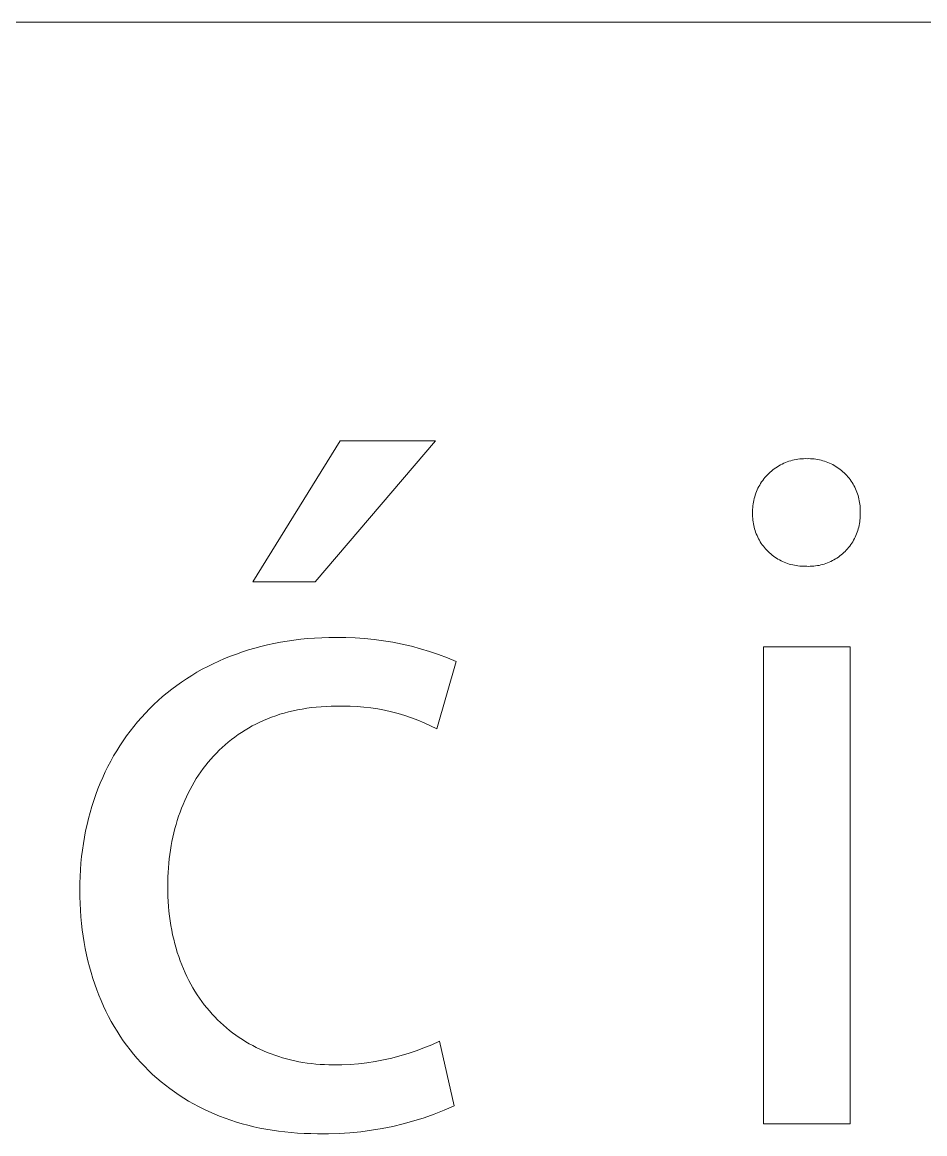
# Model space of a CAD drawing. Header units: millimetres. Extents: x 0 to 4468, y 0 to 3122.
# Drawn here: x 3879.2 to 3920.1, y 74.4 to 124.9 of the extents above; entities that cross this region are included whole.
import ezdxf

# ---------------------------------------------------------------- set-up
doc = ezdxf.new("R2010")
doc.units = ezdxf.units.MM
doc.header["$MEASUREMENT"] = 0
doc.layers.add('Domyślny', color=7, linetype='Continuous', true_color=0x000000)

msp = doc.modelspace()

# ---------------------------------------------------------------- linework, layer by layer
at = {"layer": 'Domyślny', "color": 18, "lineweight": 15, "true_color": 0x000000}
for p, q in [((2779.698, 124.861), (4464.069, 124.861)), ((3889.628, 99.458), (3893.586, 105.856)), ((3897.916, 105.856), (3892.455, 99.458)), ((3893.586, 105.856), (3897.916, 105.856)), ((3913.878, 104.906), (3913.956, 104.934)), ((3913.956, 104.934), (3914.036, 104.958)), ((3914.036, 104.958), (3914.116, 104.98)), ((3914.116, 104.98), (3914.197, 104.999)), ((3914.197, 104.999), (3914.279, 105.015)), ((3914.279, 105.015), (3914.361, 105.029)), ((3914.361, 105.029), (3914.444, 105.039)), ((3914.444, 105.039), (3914.526, 105.047)), ((3914.526, 105.047), (3914.609, 105.052)), ((3914.609, 105.052), (3914.693, 105.054)), ((3914.693, 105.054), (3914.776, 105.053)), ((3914.776, 105.053), (3914.857, 105.054)), ((3914.857, 105.054), (3914.937, 105.052)), ((3914.937, 105.052), (3915.018, 105.047)), ((3915.018, 105.047), (3915.099, 105.04)), ((3915.099, 105.04), (3915.179, 105.03)), ((3915.179, 105.03), (3915.259, 105.017)), ((3915.259, 105.017), (3915.338, 105.001)), ((3915.338, 105.001), (3915.417, 104.983)), ((3915.417, 104.983), (3915.495, 104.962)), ((3915.495, 104.962), (3915.572, 104.938)), ((3915.572, 104.938), (3915.648, 104.912)), ((3913.038, 104.38), (3913.099, 104.436)), ((3913.099, 104.436), (3913.161, 104.491)), ((3913.161, 104.491), (3913.226, 104.544)), ((3913.226, 104.544), (3913.292, 104.594)), ((3913.292, 104.594), (3913.361, 104.641)), ((3913.361, 104.641), (3913.43, 104.687)), ((3913.43, 104.687), (3913.502, 104.73)), ((3913.502, 104.73), (3913.574, 104.77)), ((3913.574, 104.77), (3913.648, 104.808)), ((3913.648, 104.808), (3913.724, 104.844)), ((3913.724, 104.844), (3913.8, 104.876)), ((3913.8, 104.876), (3913.878, 104.906)), ((3915.648, 104.912), (3915.724, 104.883)), ((3915.724, 104.883), (3915.798, 104.852)), ((3915.798, 104.852), (3915.871, 104.817)), ((3915.871, 104.817), (3915.943, 104.781)), ((3915.943, 104.781), (3916.014, 104.742)), ((3916.014, 104.742), (3916.083, 104.7)), ((3916.083, 104.7), (3916.151, 104.656)), ((3916.151, 104.656), (3916.218, 104.61)), ((3916.218, 104.61), (3916.282, 104.562)), ((3916.282, 104.562), (3916.345, 104.511)), ((3916.345, 104.511), (3916.407, 104.459)), ((3916.407, 104.459), (3916.466, 104.404)), ((3912.629, 103.857), (3912.672, 103.928)), ((3912.672, 103.928), (3912.717, 103.998)), ((3912.717, 103.998), (3912.765, 104.066)), ((3912.765, 104.066), (3912.815, 104.133)), ((3912.815, 104.133), (3912.867, 104.197)), ((3912.867, 104.197), (3912.922, 104.26)), ((3912.922, 104.26), (3912.979, 104.321)), ((3912.979, 104.321), (3913.038, 104.38)), ((3916.466, 104.404), (3916.523, 104.347)), ((3916.523, 104.347), (3916.579, 104.288)), ((3916.579, 104.288), (3916.632, 104.227)), ((3916.632, 104.227), (3916.683, 104.165)), ((3916.683, 104.165), (3916.732, 104.101)), ((3916.732, 104.101), (3916.779, 104.035)), ((3916.779, 104.035), (3916.824, 103.967)), ((3916.824, 103.967), (3916.866, 103.898)), ((3912.425, 103.402), (3912.452, 103.481)), ((3912.452, 103.481), (3912.482, 103.558)), ((3912.482, 103.558), (3912.515, 103.635)), ((3912.515, 103.635), (3912.55, 103.71)), ((3912.55, 103.71), (3912.588, 103.784)), ((3912.588, 103.784), (3912.629, 103.857)), ((3916.866, 103.898), (3916.906, 103.828)), ((3916.906, 103.828), (3916.943, 103.756)), ((3916.943, 103.756), (3916.978, 103.684)), ((3916.978, 103.684), (3917.01, 103.609)), ((3917.01, 103.609), (3917.04, 103.534)), ((3917.04, 103.534), (3917.067, 103.458)), ((3917.067, 103.458), (3917.092, 103.381)), ((3912.319, 102.915), (3912.33, 102.998)), ((3912.33, 102.998), (3912.343, 103.08)), ((3912.343, 103.08), (3912.359, 103.161)), ((3912.359, 103.161), (3912.378, 103.242)), ((3912.378, 103.242), (3912.4, 103.323)), ((3912.4, 103.323), (3912.425, 103.402)), ((3917.092, 103.381), (3917.113, 103.303)), ((3917.113, 103.303), (3917.133, 103.225)), ((3917.133, 103.225), (3917.149, 103.146)), ((3917.149, 103.146), (3917.163, 103.066)), ((3917.163, 103.066), (3917.173, 102.986)), ((3917.173, 102.986), (3917.182, 102.906)), ((3912.305, 102.666), (3912.307, 102.749)), ((3912.306, 102.583), (3912.305, 102.666)), ((3912.305, 102.502), (3912.306, 102.583)), ((3912.307, 102.421), (3912.305, 102.502)), ((3912.307, 102.749), (3912.312, 102.832)), ((3912.311, 102.341), (3912.307, 102.421)), ((3912.312, 102.832), (3912.319, 102.915)), ((3917.182, 102.906), (3917.187, 102.825)), ((3917.187, 102.423), (3917.183, 102.343)), ((3917.189, 102.663), (3917.186, 102.583)), ((3917.186, 102.583), (3917.188, 102.503)), ((3917.187, 102.825), (3917.19, 102.744)), ((3917.188, 102.503), (3917.187, 102.423)), ((3917.19, 102.744), (3917.189, 102.663)), ((3912.318, 102.261), (3912.311, 102.341)), ((3912.328, 102.181), (3912.318, 102.261)), ((3912.341, 102.101), (3912.328, 102.181)), ((3912.356, 102.022), (3912.341, 102.101)), ((3912.375, 101.943), (3912.356, 102.022)), ((3912.396, 101.866), (3912.375, 101.943)), ((3917.123, 101.948), (3917.103, 101.87)), ((3917.141, 102.026), (3917.123, 101.948)), ((3917.155, 102.105), (3917.141, 102.026)), ((3917.167, 102.184), (3917.155, 102.105)), ((3917.177, 102.263), (3917.167, 102.184)), ((3917.183, 102.343), (3917.177, 102.263)), ((3912.419, 101.789), (3912.396, 101.866)), ((3912.445, 101.712), (3912.419, 101.789)), ((3912.474, 101.637), (3912.445, 101.712)), ((3912.506, 101.563), (3912.474, 101.637)), ((3912.54, 101.49), (3912.506, 101.563)), ((3912.576, 101.418), (3912.54, 101.49)), ((3912.615, 101.347), (3912.576, 101.418)), ((3916.928, 101.425), (3916.89, 101.354)), ((3916.964, 101.496), (3916.928, 101.425)), ((3916.997, 101.569), (3916.964, 101.496)), ((3917.027, 101.643), (3916.997, 101.569)), ((3917.055, 101.718), (3917.027, 101.643)), ((3917.08, 101.794), (3917.055, 101.718)), ((3917.103, 101.87), (3917.08, 101.794)), ((3912.656, 101.278), (3912.615, 101.347)), ((3912.7, 101.21), (3912.656, 101.278)), ((3912.746, 101.144), (3912.7, 101.21)), ((3912.794, 101.079), (3912.746, 101.144)), ((3912.844, 101.017), (3912.794, 101.079)), ((3912.897, 100.955), (3912.844, 101.017)), ((3912.952, 100.896), (3912.897, 100.955)), ((3916.56, 100.903), (3916.505, 100.846)), ((3916.614, 100.963), (3916.56, 100.903)), ((3916.665, 101.024), (3916.614, 100.963)), ((3916.715, 101.087), (3916.665, 101.024)), ((3916.762, 101.151), (3916.715, 101.087)), ((3916.807, 101.217), (3916.762, 101.151)), ((3916.85, 101.285), (3916.807, 101.217)), ((3916.89, 101.354), (3916.85, 101.285)), ((3913.008, 100.839), (3912.952, 100.896)), ((3913.067, 100.783), (3913.008, 100.839)), ((3913.127, 100.73), (3913.067, 100.783)), ((3913.19, 100.679), (3913.127, 100.73)), ((3913.254, 100.63), (3913.19, 100.679)), ((3913.319, 100.583), (3913.254, 100.63)), ((3913.386, 100.539), (3913.319, 100.583)), ((3913.455, 100.496), (3913.386, 100.539)), ((3913.525, 100.457), (3913.455, 100.496)), ((3913.597, 100.419), (3913.525, 100.457)), ((3913.669, 100.384), (3913.597, 100.419)), ((3915.925, 100.424), (3915.853, 100.388)), ((3915.996, 100.461), (3915.925, 100.424)), ((3916.065, 100.502), (3915.996, 100.461)), ((3916.132, 100.544), (3916.065, 100.502)), ((3916.199, 100.589), (3916.132, 100.544)), ((3916.263, 100.636), (3916.199, 100.589)), ((3916.326, 100.685), (3916.263, 100.636)), ((3916.388, 100.737), (3916.326, 100.685)), ((3916.447, 100.79), (3916.388, 100.737)), ((3916.505, 100.846), (3916.447, 100.79)), ((3913.743, 100.352), (3913.669, 100.384)), ((3913.818, 100.322), (3913.743, 100.352)), ((3913.894, 100.295), (3913.818, 100.322)), ((3913.971, 100.271), (3913.894, 100.295)), ((3914.048, 100.249), (3913.971, 100.271)), ((3914.127, 100.23), (3914.048, 100.249)), ((3914.206, 100.213), (3914.127, 100.23)), ((3914.285, 100.2), (3914.206, 100.213)), ((3914.365, 100.189), (3914.285, 100.2)), ((3914.445, 100.18), (3914.365, 100.189)), ((3914.525, 100.175), (3914.445, 100.18)), ((3914.606, 100.172), (3914.525, 100.175)), ((3914.687, 100.172), (3914.606, 100.172)), ((3914.766, 100.168), (3914.687, 100.172)), ((3914.846, 100.166), (3914.766, 100.168)), ((3914.926, 100.167), (3914.846, 100.166)), ((3915.006, 100.17), (3914.926, 100.167)), ((3915.086, 100.177), (3915.006, 100.17)), ((3915.166, 100.186), (3915.086, 100.177)), ((3915.245, 100.198), (3915.166, 100.186)), ((3915.323, 100.212), (3915.245, 100.198)), ((3915.401, 100.229), (3915.323, 100.212)), ((3915.479, 100.249), (3915.401, 100.229)), ((3915.556, 100.272), (3915.479, 100.249)), ((3915.631, 100.297), (3915.556, 100.272)), ((3915.706, 100.325), (3915.631, 100.297)), ((3915.78, 100.355), (3915.706, 100.325)), ((3915.853, 100.388), (3915.78, 100.355)), ((3892.455, 99.458), (3889.628, 99.458)), ((3891.798, 96.857), (3892.112, 96.888)), ((3892.112, 96.888), (3892.43, 96.912)), ((3892.43, 96.912), (3892.752, 96.929)), ((3892.752, 96.929), (3893.078, 96.94)), ((3893.078, 96.94), (3893.408, 96.943)), ((3893.408, 96.943), (3893.838, 96.941)), ((3893.838, 96.941), (3894.268, 96.924)), ((3894.268, 96.924), (3894.698, 96.894)), ((3894.698, 96.894), (3895.126, 96.85)), ((3889.15, 96.283), (3889.428, 96.372)), ((3889.428, 96.372), (3889.709, 96.455)), ((3889.709, 96.455), (3889.995, 96.531)), ((3889.995, 96.531), (3890.286, 96.602)), ((3890.286, 96.602), (3890.58, 96.666)), ((3890.58, 96.666), (3890.879, 96.723)), ((3890.879, 96.723), (3891.181, 96.774)), ((3891.181, 96.774), (3891.487, 96.819)), ((3891.487, 96.819), (3891.798, 96.857)), ((3895.126, 96.85), (3895.553, 96.792)), ((3895.553, 96.792), (3895.977, 96.72)), ((3895.977, 96.72), (3896.399, 96.635)), ((3896.399, 96.635), (3896.818, 96.536)), ((3896.818, 96.536), (3897.234, 96.424)), ((3897.234, 96.424), (3897.646, 96.298)), ((3912.797, 96.512), (3916.74, 96.512)), ((3912.797, 74.862), (3912.797, 96.512)), ((3916.74, 96.512), (3916.74, 74.862)), ((3887.828, 95.747), (3888.084, 95.866)), ((3888.084, 95.866), (3888.343, 95.979)), ((3888.343, 95.979), (3888.608, 96.086)), ((3888.608, 96.086), (3888.877, 96.187)), ((3888.877, 96.187), (3889.15, 96.283)), ((3897.646, 96.298), (3898.053, 96.159)), ((3898.053, 96.159), (3898.456, 96.007)), ((3898.456, 96.007), (3898.854, 95.842)), ((3886.852, 95.214), (3887.089, 95.356)), ((3887.089, 95.356), (3887.331, 95.492)), ((3887.331, 95.492), (3887.577, 95.622)), ((3887.577, 95.622), (3887.828, 95.747)), ((3898.854, 95.842), (3897.976, 92.792)), ((3886.17, 94.757), (3886.393, 94.915)), ((3886.393, 94.915), (3886.62, 95.067)), ((3886.62, 95.067), (3886.852, 95.214)), ((3885.532, 94.252), (3885.74, 94.426)), ((3885.74, 94.426), (3885.953, 94.594)), ((3885.953, 94.594), (3886.17, 94.757)), ((3884.939, 93.702), (3885.132, 93.89)), ((3885.132, 93.89), (3885.33, 94.074)), ((3885.33, 94.074), (3885.532, 94.252)), ((3884.57, 93.31), (3884.752, 93.508)), ((3884.752, 93.508), (3884.939, 93.702)), ((3890.666, 93.388), (3890.479, 93.321)), ((3890.856, 93.45), (3890.666, 93.388)), ((3891.05, 93.508), (3890.856, 93.45)), ((3891.247, 93.56), (3891.05, 93.508)), ((3891.448, 93.609), (3891.247, 93.56)), ((3891.652, 93.652), (3891.448, 93.609)), ((3891.86, 93.691), (3891.652, 93.652)), ((3892.071, 93.724), (3891.86, 93.691)), ((3892.285, 93.753), (3892.071, 93.724)), ((3892.503, 93.776), (3892.285, 93.753)), ((3892.724, 93.795), (3892.503, 93.776)), ((3892.948, 93.808), (3892.724, 93.795)), ((3893.176, 93.816), (3892.948, 93.808)), ((3893.408, 93.819), (3893.176, 93.816)), ((3893.723, 93.826), (3893.408, 93.819)), ((3894.039, 93.821), (3893.723, 93.826)), ((3894.354, 93.806), (3894.039, 93.821)), ((3894.669, 93.78), (3894.354, 93.806)), ((3894.982, 93.744), (3894.669, 93.78)), ((3895.294, 93.696), (3894.982, 93.744)), ((3895.605, 93.637), (3895.294, 93.696)), ((3895.912, 93.568), (3895.605, 93.637)), ((3896.218, 93.488), (3895.912, 93.568)), ((3896.52, 93.398), (3896.218, 93.488)), ((3896.819, 93.297), (3896.52, 93.398)), ((3884.056, 92.687), (3884.222, 92.9)), ((3884.222, 92.9), (3884.393, 93.107)), ((3884.393, 93.107), (3884.57, 93.31)), ((3889.432, 92.829), (3889.269, 92.733)), ((3889.598, 92.922), (3889.432, 92.829)), ((3889.767, 93.01), (3889.598, 92.922)), ((3889.94, 93.094), (3889.767, 93.01)), ((3890.116, 93.174), (3889.94, 93.094)), ((3890.296, 93.25), (3890.116, 93.174)), ((3890.479, 93.321), (3890.296, 93.25)), ((3897.115, 93.186), (3896.819, 93.297)), ((3897.406, 93.065), (3897.115, 93.186)), ((3897.693, 92.933), (3897.406, 93.065)), ((3897.976, 92.792), (3897.693, 92.933)), ((3883.74, 92.25), (3883.895, 92.471)), ((3883.895, 92.471), (3884.056, 92.687)), ((3888.804, 92.419), (3888.656, 92.307)), ((3888.955, 92.527), (3888.804, 92.419)), ((3889.111, 92.632), (3888.955, 92.527)), ((3889.269, 92.733), (3889.111, 92.632)), ((3883.446, 91.794), (3883.59, 92.024)), ((3883.59, 92.024), (3883.74, 92.25)), ((3888.099, 91.821), (3887.969, 91.69)), ((3888.233, 91.948), (3888.099, 91.821)), ((3888.37, 92.071), (3888.233, 91.948)), ((3888.511, 92.191), (3888.37, 92.071)), ((3888.656, 92.307), (3888.511, 92.191)), ((3883.047, 91.079), (3883.174, 91.322)), ((3883.174, 91.322), (3883.307, 91.56)), ((3883.307, 91.56), (3883.446, 91.794)), ((3887.72, 91.419), (3887.601, 91.279)), ((3887.843, 91.557), (3887.72, 91.419)), ((3887.969, 91.69), (3887.843, 91.557)), ((3882.81, 90.582), (3882.926, 90.833)), ((3882.926, 90.833), (3883.047, 91.079)), ((3887.265, 90.839), (3887.161, 90.686)), ((3887.373, 90.989), (3887.265, 90.839)), ((3887.485, 91.135), (3887.373, 90.989)), ((3887.601, 91.279), (3887.485, 91.135)), ((3882.596, 90.07), (3882.7, 90.328)), ((3882.7, 90.328), (3882.81, 90.582)), ((3886.963, 90.371), (3886.869, 90.209)), ((3887.06, 90.53), (3886.963, 90.371)), ((3887.161, 90.686), (3887.06, 90.53)), ((3882.406, 89.542), (3882.498, 89.808)), ((3882.498, 89.808), (3882.596, 90.07)), ((3886.693, 89.878), (3886.611, 89.708)), ((3886.779, 90.045), (3886.693, 89.878)), ((3886.869, 90.209), (3886.779, 90.045)), ((3882.32, 89.273), (3882.406, 89.542)), ((3886.458, 89.361), (3886.387, 89.184)), ((3886.533, 89.536), (3886.458, 89.361)), ((3886.611, 89.708), (3886.533, 89.536)), ((3882.166, 88.723), (3882.24, 89)), ((3882.24, 89), (3882.32, 89.273)), ((3886.256, 88.822), (3886.196, 88.638)), ((3886.319, 89.004), (3886.256, 88.822)), ((3886.387, 89.184), (3886.319, 89.004)), ((3882.037, 88.16), (3882.099, 88.444)), ((3882.099, 88.444), (3882.166, 88.723)), ((3886.14, 88.451), (3886.088, 88.263)), ((3886.196, 88.638), (3886.14, 88.451)), ((3881.933, 87.584), (3881.982, 87.874)), ((3881.982, 87.874), (3882.037, 88.16)), ((3885.995, 87.88), (3885.954, 87.685)), ((3886.04, 88.072), (3885.995, 87.88)), ((3886.088, 88.263), (3886.04, 88.072)), ((3881.855, 86.995), (3881.891, 87.291)), ((3881.891, 87.291), (3881.933, 87.584)), ((3885.884, 87.291), (3885.855, 87.091)), ((3885.918, 87.489), (3885.884, 87.291)), ((3885.954, 87.685), (3885.918, 87.489)), ((3881.825, 86.696), (3881.855, 86.995)), ((3885.83, 86.89), (3885.809, 86.687)), ((3885.855, 87.091), (3885.83, 86.89)), ((3881.785, 86.089), (3881.802, 86.394)), ((3881.802, 86.394), (3881.825, 86.696)), ((3885.777, 86.276), (3885.768, 86.069)), ((3885.791, 86.482), (3885.777, 86.276)), ((3885.809, 86.687), (3885.791, 86.482)), ((3881.772, 85.471), (3881.775, 85.782)), ((3881.775, 85.782), (3881.785, 86.089)), ((3885.762, 85.86), (3885.76, 85.65)), ((3885.768, 86.069), (3885.762, 85.86)), ((3881.775, 85.163), (3881.772, 85.471)), ((3885.76, 85.65), (3885.762, 85.416)), ((3885.762, 85.416), (3885.769, 85.186)), ((3881.784, 84.857), (3881.775, 85.163)), ((3881.8, 84.555), (3881.784, 84.857)), ((3885.769, 85.186), (3885.781, 84.958)), ((3885.781, 84.958), (3885.797, 84.733)), ((3881.821, 84.256), (3881.8, 84.555)), ((3881.849, 83.961), (3881.821, 84.256)), ((3885.797, 84.733), (3885.817, 84.51)), ((3885.817, 84.51), (3885.842, 84.291)), ((3885.842, 84.291), (3885.872, 84.075)), ((3881.883, 83.669), (3881.849, 83.961)), ((3885.872, 84.075), (3885.906, 83.862)), ((3885.906, 83.862), (3885.944, 83.652)), ((3881.922, 83.38), (3881.883, 83.669)), ((3881.968, 83.095), (3881.922, 83.38)), ((3885.944, 83.652), (3885.986, 83.445)), ((3885.986, 83.445), (3886.033, 83.241)), ((3886.033, 83.241), (3886.083, 83.04)), ((3882.019, 82.814), (3881.968, 83.095)), ((3882.076, 82.536), (3882.019, 82.814)), ((3886.083, 83.04), (3886.138, 82.842)), ((3886.138, 82.842), (3886.197, 82.647)), ((3882.139, 82.263), (3882.076, 82.536)), ((3882.208, 81.992), (3882.139, 82.263)), ((3886.197, 82.647), (3886.26, 82.456)), ((3886.26, 82.456), (3886.327, 82.267)), ((3886.327, 82.267), (3886.398, 82.082)), ((3882.282, 81.726), (3882.208, 81.992)), ((3886.398, 82.082), (3886.472, 81.901)), ((3886.472, 81.901), (3886.551, 81.722)), ((3882.362, 81.464), (3882.282, 81.726)), ((3882.448, 81.205), (3882.362, 81.464)), ((3886.551, 81.722), (3886.633, 81.547)), ((3886.633, 81.547), (3886.719, 81.375)), ((3886.719, 81.375), (3886.809, 81.207)), ((3882.539, 80.951), (3882.448, 81.205)), ((3882.636, 80.7), (3882.539, 80.951)), ((3886.809, 81.207), (3886.902, 81.042)), ((3886.902, 81.042), (3886.999, 80.881)), ((3886.999, 80.881), (3887.1, 80.722)), ((3887.1, 80.722), (3887.204, 80.568)), ((3882.738, 80.454), (3882.636, 80.7)), ((3882.845, 80.211), (3882.738, 80.454)), ((3887.204, 80.568), (3887.311, 80.417)), ((3887.311, 80.417), (3887.422, 80.269)), ((3887.422, 80.269), (3887.536, 80.125)), ((3882.958, 79.973), (3882.845, 80.211)), ((3883.077, 79.739), (3882.958, 79.973)), ((3883.2, 79.51), (3883.077, 79.739)), ((3887.536, 80.125), (3887.654, 79.985)), ((3887.654, 79.985), (3887.775, 79.848)), ((3887.775, 79.848), (3887.899, 79.715)), ((3887.899, 79.715), (3888.026, 79.586)), ((3883.329, 79.285), (3883.2, 79.51)), ((3883.463, 79.064), (3883.329, 79.285)), ((3888.026, 79.586), (3888.156, 79.46)), ((3888.156, 79.46), (3888.289, 79.338)), ((3888.289, 79.338), (3888.426, 79.219)), ((3888.426, 79.219), (3888.565, 79.105)), ((3883.602, 78.847), (3883.463, 79.064)), ((3883.746, 78.635), (3883.602, 78.847)), ((3888.565, 79.105), (3888.707, 78.994)), ((3888.707, 78.994), (3888.852, 78.887)), ((3888.852, 78.887), (3889, 78.784)), ((3889, 78.784), (3889.151, 78.685)), ((3883.896, 78.428), (3883.746, 78.635)), ((3884.05, 78.225), (3883.896, 78.428)), ((3884.209, 78.027), (3884.05, 78.225)), ((3889.151, 78.685), (3889.304, 78.59)), ((3889.304, 78.59), (3889.46, 78.499)), ((3889.46, 78.499), (3889.619, 78.412)), ((3889.619, 78.412), (3889.78, 78.328)), ((3889.78, 78.328), (3889.944, 78.249)), ((3889.944, 78.249), (3890.11, 78.174)), ((3897.033, 78.174), (3897.392, 78.308)), ((3897.392, 78.308), (3897.746, 78.454)), ((3897.746, 78.454), (3898.095, 78.612)), ((3898.095, 78.612), (3898.764, 75.681)), ((3884.373, 77.833), (3884.209, 78.027)), ((3884.542, 77.645), (3884.373, 77.833)), ((3890.11, 78.174), (3890.279, 78.103)), ((3890.279, 78.103), (3890.45, 78.036)), ((3890.45, 78.036), (3890.624, 77.973)), ((3890.624, 77.973), (3890.8, 77.914)), ((3890.8, 77.914), (3890.978, 77.859)), ((3890.978, 77.859), (3891.158, 77.809)), ((3891.158, 77.809), (3891.341, 77.763)), ((3891.341, 77.763), (3891.525, 77.721)), ((3891.525, 77.721), (3891.712, 77.683)), ((3894.802, 77.638), (3895.181, 77.695)), ((3895.181, 77.695), (3895.557, 77.765)), ((3895.557, 77.765), (3895.931, 77.848)), ((3895.931, 77.848), (3896.302, 77.944)), ((3896.302, 77.944), (3896.669, 78.053)), ((3896.669, 78.053), (3897.033, 78.174)), ((3884.716, 77.461), (3884.542, 77.645)), ((3884.895, 77.282), (3884.716, 77.461)), ((3885.078, 77.107), (3884.895, 77.282)), ((3891.712, 77.683), (3891.901, 77.65)), ((3891.901, 77.65), (3892.091, 77.621)), ((3892.091, 77.621), (3892.284, 77.597)), ((3892.284, 77.597), (3892.478, 77.577)), ((3892.478, 77.577), (3892.675, 77.561)), ((3892.675, 77.561), (3892.873, 77.55)), ((3892.873, 77.55), (3893.072, 77.543)), ((3893.072, 77.543), (3893.274, 77.541)), ((3893.274, 77.541), (3893.657, 77.545)), ((3893.657, 77.545), (3894.039, 77.563)), ((3894.039, 77.563), (3894.421, 77.594)), ((3894.421, 77.594), (3894.802, 77.638)), ((3885.266, 76.938), (3885.078, 77.107)), ((3885.459, 76.774), (3885.266, 76.938)), ((3885.657, 76.615), (3885.459, 76.774)), ((3885.858, 76.461), (3885.657, 76.615)), ((3886.065, 76.312), (3885.858, 76.461)), ((3886.276, 76.168), (3886.065, 76.312)), ((3886.491, 76.03), (3886.276, 76.168)), ((3886.711, 75.897), (3886.491, 76.03)), ((3886.935, 75.769), (3886.711, 75.897)), ((3887.163, 75.647), (3886.935, 75.769)), ((3898.764, 75.681), (3898.313, 75.486)), ((3887.396, 75.53), (3887.163, 75.647)), ((3887.632, 75.418), (3887.396, 75.53)), ((3887.873, 75.313), (3887.632, 75.418)), ((3888.118, 75.212), (3887.873, 75.313)), ((3888.367, 75.118), (3888.118, 75.212)), ((3897.856, 75.306), (3897.393, 75.143)), ((3898.313, 75.486), (3897.856, 75.306)), ((3888.62, 75.029), (3888.367, 75.118)), ((3888.877, 74.946), (3888.62, 75.029)), ((3889.138, 74.869), (3888.877, 74.946)), ((3889.403, 74.798), (3889.138, 74.869)), ((3889.672, 74.732), (3889.403, 74.798)), ((3889.944, 74.673), (3889.672, 74.732)), ((3890.221, 74.62), (3889.944, 74.673)), ((3895.974, 74.749), (3895.492, 74.651)), ((3896.451, 74.864), (3895.974, 74.749)), ((3896.925, 74.995), (3896.451, 74.864)), ((3897.393, 75.143), (3896.925, 74.995)), ((3916.74, 74.862), (3912.797, 74.862)), ((3890.501, 74.572), (3890.221, 74.62)), ((3890.784, 74.531), (3890.501, 74.572)), ((3891.071, 74.496), (3890.784, 74.531)), ((3891.362, 74.467), (3891.071, 74.496)), ((3891.656, 74.445), (3891.362, 74.467)), ((3891.954, 74.429), (3891.656, 74.445)), ((3892.255, 74.419), (3891.954, 74.429)), ((3892.56, 74.416), (3892.255, 74.419)), ((3893.051, 74.413), (3892.56, 74.416)), ((3893.542, 74.427), (3893.051, 74.413)), ((3894.032, 74.457), (3893.542, 74.427)), ((3894.521, 74.505), (3894.032, 74.457)), ((3895.008, 74.57), (3894.521, 74.505)), ((3895.492, 74.651), (3895.008, 74.57))]:
    msp.add_line(p, q, dxfattribs=at)

doc.saveas('drawing.dxf')
